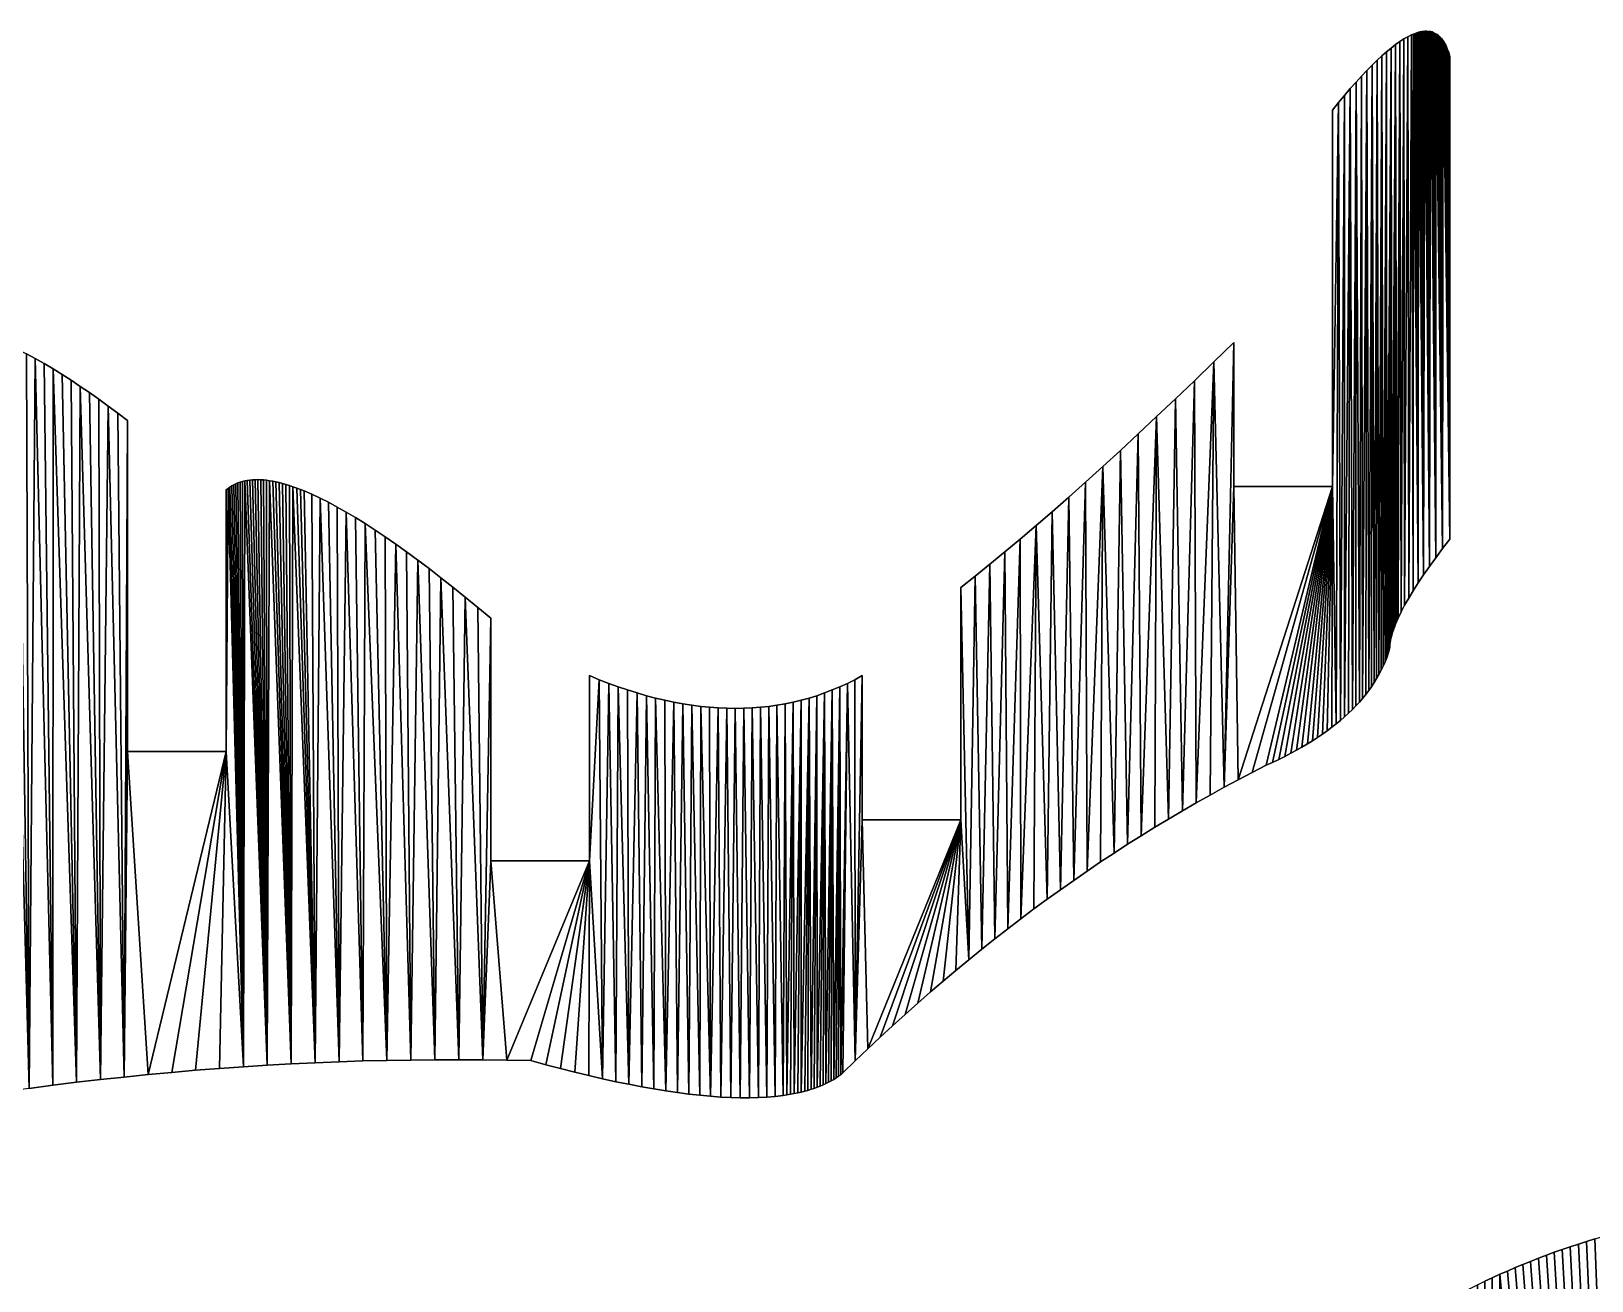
# Model space of a CAD drawing. Extents: x 10 to 917, y 10 to 841.
# Drawn here: x 112.6 to 212.8, y 421.4 to 501.7 of the extents above; entities that cross this region are included whole.
import ezdxf

# ---------------------------------------------------------------- set-up
doc = ezdxf.new("R2010")
doc.units = 0
doc.header["$MEASUREMENT"] = 0
doc.layers.get('0').update_dxf_attribs({"linetype": 'CONTINUOUS'})

msp = doc.modelspace()

# ---------------------------------------------------------------- linework, layer by layer
for p, q in [((201, 501.34), (200.75, 501.2)), ((201.24, 501.46), (201, 501.34)), ((201.36, 501.51), (201.24, 501.46)), ((201.47, 501.56), (201.36, 501.51)), ((201.58, 501.6), (201.47, 501.56)), ((201.69, 501.63), (201.58, 501.6)), ((201.8, 501.66), (201.69, 501.63)), ((201.9, 501.68), (201.8, 501.66)), ((202, 501.69), (201.9, 501.68)), ((202.1, 501.7), (202, 501.69)), ((202.2, 501.7), (202.1, 501.7)), ((202.29, 501.69), (202.2, 501.7)), ((202.38, 501.68), (202.29, 501.69)), ((202.47, 501.67), (202.38, 501.68)), ((202.56, 501.65), (202.47, 501.67)), ((202.64, 501.62), (202.56, 501.65)), ((202.72, 501.58), (202.64, 501.62)), ((202.8, 501.54), (202.72, 501.58)), ((202.88, 501.49), (202.8, 501.54)), ((202.95, 501.44), (202.88, 501.49)), ((203.02, 501.38), (202.95, 501.44)), ((203.09, 501.32), (203.02, 501.38)), ((203.15, 501.24), (203.09, 501.32)), ((203.22, 501.17), (203.15, 501.24)), ((199.64, 500.38), (199.34, 500.12)), ((199.94, 500.62), (199.64, 500.38)), ((200.22, 500.84), (199.94, 500.62)), ((200.49, 501.03), (200.22, 500.84)), ((200.75, 501.2), (200.49, 501.03)), ((203.28, 501.08), (203.22, 501.17)), ((203.34, 500.99), (203.28, 501.08)), ((203.39, 500.9), (203.34, 500.99)), ((203.44, 500.8), (203.39, 500.9)), ((203.49, 500.69), (203.44, 500.8)), ((203.54, 500.57), (203.49, 500.69)), ((203.63, 500.33), (203.54, 500.57)), ((203.71, 500.06), (203.63, 500.33)), ((198.71, 499.51), (198.37, 499.18)), ((199.03, 499.83), (198.71, 499.51)), ((199.34, 500.12), (199.03, 499.83)), ((203.71, 469.08), (203.71, 500.06)), ((197.68, 498.43), (197.31, 498.01)), ((198.03, 498.81), (197.68, 498.43)), ((198.37, 499.18), (198.03, 498.81)), ((196.94, 497.58), (196.56, 497.12)), ((197.31, 498.01), (196.94, 497.58)), ((196.56, 497.12), (196.16, 496.63)), ((196.16, 496.63), (196.16, 472.46)), ((189.82, 481.7), (188.55, 480.46)), ((189.82, 472.46), (189.82, 481.7)), ((112.84, 480.67), (112.27, 480.97)), ((113.4, 480.35), (112.84, 480.67)), ((113.98, 480.01), (113.4, 480.35)), ((188.55, 480.46), (187.3, 479.25)), ((114.56, 479.65), (113.98, 480.01)), ((115.14, 479.28), (114.56, 479.65)), ((115.73, 478.89), (115.14, 479.28)), ((187.3, 479.25), (186.07, 478.08)), ((116.33, 478.49), (115.73, 478.89)), ((116.93, 478.06), (116.33, 478.49)), ((117.53, 477.62), (116.93, 478.06)), ((118.15, 477.17), (117.53, 477.62)), ((118.76, 476.69), (118.15, 477.17)), ((186.07, 478.08), (184.87, 476.95)), ((118.76, 455.44), (118.76, 476.69)), ((184.87, 476.95), (183.69, 475.84)), ((183.69, 475.84), (182.54, 474.77)), ((182.54, 474.77), (181.41, 473.74)), ((181.41, 473.74), (180.3, 472.74)), ((125.22, 472.33), (125.1, 472.24)), ((125.1, 472.24), (125.1, 455.44)), ((125.34, 472.42), (125.22, 472.33)), ((125.46, 472.5), (125.34, 472.42)), ((125.59, 472.57), (125.46, 472.5)), ((125.72, 472.63), (125.59, 472.57)), ((125.86, 472.69), (125.72, 472.63)), ((126, 472.74), (125.86, 472.69)), ((126.15, 472.78), (126, 472.74)), ((126.3, 472.82), (126.15, 472.78)), ((126.46, 472.85), (126.3, 472.82)), ((126.62, 472.87), (126.46, 472.85)), ((126.79, 472.89), (126.62, 472.87)), ((126.96, 472.89), (126.79, 472.89)), ((127.14, 472.9), (126.96, 472.89)), ((127.32, 472.89), (127.14, 472.9)), ((127.5, 472.88), (127.32, 472.89)), ((127.69, 472.86), (127.5, 472.88)), ((127.89, 472.83), (127.69, 472.86)), ((128.09, 472.8), (127.89, 472.83)), ((128.3, 472.75), (128.09, 472.8)), ((128.51, 472.71), (128.3, 472.75)), ((128.72, 472.65), (128.51, 472.71)), ((128.94, 472.59), (128.72, 472.65)), ((129.16, 472.52), (128.94, 472.59)), ((129.39, 472.44), (129.16, 472.52)), ((129.63, 472.36), (129.39, 472.44)), ((129.87, 472.27), (129.63, 472.36)), ((130.11, 472.17), (129.87, 472.27)), ((130.61, 471.96), (130.11, 472.17)), ((180.3, 472.74), (179.22, 471.77)), ((196.16, 472.46), (189.82, 472.46)), ((131.13, 471.71), (130.61, 471.96)), ((131.68, 471.44), (131.13, 471.71)), ((132.24, 471.14), (131.68, 471.44)), ((132.81, 470.81), (132.24, 471.14)), ((179.22, 471.77), (178.16, 470.84)), ((133.41, 470.46), (132.81, 470.81)), ((134.03, 470.07), (133.41, 470.46)), ((178.16, 470.84), (177.12, 469.95)), ((134.67, 469.66), (134.03, 470.07)), ((135.32, 469.22), (134.67, 469.66)), ((136, 468.75), (135.32, 469.22)), ((177.12, 469.95), (176.11, 469.08)), ((136.69, 468.26), (136, 468.75)), ((137.41, 467.73), (136.69, 468.26)), ((175.12, 468.26), (174.16, 467.46)), ((176.11, 469.08), (175.12, 468.26)), ((202.8, 467.88), (203.24, 468.47)), ((203.24, 468.47), (203.71, 469.08)), ((138.14, 467.18), (137.41, 467.73)), ((138.89, 466.6), (138.14, 467.18)), ((174.16, 467.46), (173.22, 466.7)), ((202.01, 466.78), (202.39, 467.32)), ((202.39, 467.32), (202.8, 467.88)), ((139.67, 465.99), (138.89, 466.6)), ((173.22, 466.7), (172.3, 465.98)), ((201.35, 465.76), (201.66, 466.26)), ((201.66, 466.26), (202.01, 466.78)), ((140.46, 465.35), (139.67, 465.99)), ((141.27, 464.69), (140.46, 465.35)), ((172.3, 465.98), (172.3, 451.05)), ((200.8, 464.83), (201.06, 465.29)), ((201.06, 465.29), (201.35, 465.76)), ((142.1, 463.99), (141.27, 464.69)), ((200.38, 464), (200.58, 464.41)), ((200.58, 464.41), (200.8, 464.83)), ((142.1, 448.42), (142.1, 463.99)), ((200.02, 463.08), (200.08, 463.25)), ((200.08, 463.25), (200.14, 463.43)), ((200.14, 463.43), (200.21, 463.61)), ((200.21, 463.61), (200.29, 463.8)), ((200.29, 463.8), (200.38, 464)), ((199.83, 462.02), (199.84, 462.16)), ((199.84, 462.16), (199.85, 462.3)), ((199.85, 462.3), (199.87, 462.44)), ((199.87, 462.44), (199.89, 462.59)), ((199.89, 462.59), (199.93, 462.75)), ((199.93, 462.75), (199.97, 462.91)), ((199.97, 462.91), (200.02, 463.08)), ((199.42, 460.92), (199.54, 461.19)), ((199.54, 461.19), (199.65, 461.46)), ((199.65, 461.46), (199.75, 461.74)), ((199.75, 461.74), (199.83, 462.02)), ((148.44, 460.31), (148.44, 448.42)), ((149.06, 460.05), (148.44, 460.31)), ((165.96, 460.31), (165.49, 460.05)), ((165.96, 451.05), (165.96, 460.31)), ((198.84, 459.86), (199, 460.12)), ((199, 460.12), (199.15, 460.38)), ((199.15, 460.38), (199.29, 460.65)), ((199.29, 460.65), (199.42, 460.92)), ((149.68, 459.81), (149.06, 460.05)), ((150.29, 459.59), (149.68, 459.81)), ((150.89, 459.39), (150.29, 459.59)), ((151.5, 459.2), (150.89, 459.39)), ((152.09, 459.02), (151.5, 459.2)), ((163.54, 459.2), (163.04, 459.02)), ((164.03, 459.39), (163.54, 459.2)), ((164.52, 459.59), (164.03, 459.39)), ((165.01, 459.81), (164.52, 459.59)), ((165.49, 460.05), (165.01, 459.81)), ((198.3, 459.1), (198.49, 459.35)), ((198.49, 459.35), (198.67, 459.6)), ((198.67, 459.6), (198.84, 459.86)), ((152.68, 458.87), (152.09, 459.02)), ((153.27, 458.73), (152.68, 458.87)), ((153.86, 458.61), (153.27, 458.73)), ((154.43, 458.5), (153.86, 458.61)), ((155.01, 458.41), (154.43, 458.5)), ((155.58, 458.33), (155.01, 458.41)), ((156.14, 458.28), (155.58, 458.33)), ((156.7, 458.24), (156.14, 458.28)), ((157.25, 458.21), (156.7, 458.24)), ((157.8, 458.2), (157.25, 458.21)), ((158.35, 458.21), (157.8, 458.2)), ((158.89, 458.24), (158.35, 458.21)), ((159.42, 458.28), (158.89, 458.24)), ((159.96, 458.33), (159.42, 458.28)), ((160.48, 458.41), (159.96, 458.33)), ((161, 458.5), (160.48, 458.41)), ((161.52, 458.61), (161, 458.5)), ((162.03, 458.73), (161.52, 458.61)), ((162.54, 458.87), (162.03, 458.73)), ((163.04, 459.02), (162.54, 458.87)), ((197.19, 457.9), (197.44, 458.13)), ((197.44, 458.13), (197.67, 458.37)), ((197.67, 458.37), (197.89, 458.61)), ((197.89, 458.61), (198.1, 458.85)), ((198.1, 458.85), (198.3, 459.1)), ((196.12, 456.99), (196.41, 457.21)), ((196.41, 457.21), (196.68, 457.43)), ((196.68, 457.43), (196.94, 457.66)), ((196.94, 457.66), (197.19, 457.9)), ((194.55, 455.92), (194.88, 456.13)), ((194.88, 456.13), (195.21, 456.34)), ((195.21, 456.34), (195.52, 456.55)), ((195.52, 456.55), (195.83, 456.77)), ((195.83, 456.77), (196.12, 456.99)), ((125.1, 455.44), (118.76, 455.44)), ((192.72, 454.93), (193.11, 455.12)), ((193.11, 455.12), (193.48, 455.32)), ((193.48, 455.32), (193.85, 455.52)), ((193.85, 455.52), (194.2, 455.72)), ((194.2, 455.72), (194.55, 455.92)), ((191.01, 454.09), (191.91, 454.56)), ((191.91, 454.56), (192.32, 454.74)), ((192.32, 454.74), (192.72, 454.93)), ((188.3, 452.64), (189.2, 453.14)), ((189.2, 453.14), (190.1, 453.62)), ((190.1, 453.62), (191.01, 454.09)), ((186.52, 451.63), (187.41, 452.14)), ((187.41, 452.14), (188.3, 452.64)), ((184.75, 450.57), (185.64, 451.1)), ((185.64, 451.1), (186.52, 451.63)), ((172.3, 451.05), (165.96, 451.05)), ((183.88, 450.03), (184.75, 450.57)), ((182.13, 448.91), (183, 449.48)), ((183, 449.48), (183.88, 450.03)), ((148.44, 448.42), (142.1, 448.42)), ((180.4, 447.76), (181.26, 448.34)), ((181.26, 448.34), (182.13, 448.91)), ((178.69, 446.56), (179.54, 447.16)), ((179.54, 447.16), (180.4, 447.76)), ((177.83, 445.95), (178.69, 446.56)), ((176.14, 444.69), (176.99, 445.33)), ((176.99, 445.33), (177.83, 445.95)), ((175.3, 444.05), (176.14, 444.69)), ((173.63, 442.74), (174.47, 443.4)), ((174.47, 443.4), (175.3, 444.05)), ((172.8, 442.06), (173.63, 442.74)), ((171.16, 440.69), (171.98, 441.38)), ((171.98, 441.38), (172.8, 442.06)), ((170.34, 439.99), (171.16, 440.69)), ((168.72, 438.55), (169.53, 439.28)), ((169.53, 439.28), (170.34, 439.99)), ((167.91, 437.82), (168.72, 438.55)), ((166.31, 436.33), (167.11, 437.08)), ((167.11, 437.08), (167.91, 437.82)), ((165.51, 435.57), (166.31, 436.33)), ((123.14, 434.96), (124.68, 435.08)), ((124.68, 435.08), (126.21, 435.19)), ((126.21, 435.19), (127.74, 435.29)), ((127.74, 435.29), (129.28, 435.37)), ((129.28, 435.37), (130.81, 435.45)), ((130.81, 435.45), (132.35, 435.51)), ((132.35, 435.51), (133.88, 435.56)), ((133.88, 435.56), (135.42, 435.6)), ((135.42, 435.6), (136.96, 435.62)), ((136.96, 435.62), (138.5, 435.64)), ((138.5, 435.64), (140.04, 435.64)), ((140.04, 435.64), (141.58, 435.63)), ((141.58, 435.63), (143.12, 435.61)), ((143.12, 435.61), (144.66, 435.58)), ((144.66, 435.58), (145.63, 435.32)), ((145.63, 435.32), (146.57, 435.07)), ((146.57, 435.07), (147.5, 434.84)), ((164.72, 434.79), (165.51, 435.57)), ((113.97, 434), (115.49, 434.19)), ((115.49, 434.19), (117.02, 434.37)), ((117.02, 434.37), (118.55, 434.53)), ((118.55, 434.53), (120.08, 434.69)), ((120.08, 434.69), (121.61, 434.83)), ((121.61, 434.83), (123.14, 434.96)), ((147.5, 434.84), (148.4, 434.62)), ((148.4, 434.62), (149.28, 434.42)), ((149.28, 434.42), (150.14, 434.23)), ((150.14, 434.23), (150.97, 434.06)), ((150.97, 434.06), (151.79, 433.9)), ((163.45, 434.03), (163.63, 434.11)), ((163.63, 434.11), (163.8, 434.2)), ((163.8, 434.2), (163.97, 434.29)), ((163.97, 434.29), (164.13, 434.38)), ((164.13, 434.38), (164.29, 434.48)), ((164.29, 434.48), (164.44, 434.58)), ((164.44, 434.58), (164.58, 434.68)), ((164.58, 434.68), (164.72, 434.79)), ((112.44, 433.8), (113.97, 434)), ((151.79, 433.9), (152.58, 433.76)), ((152.58, 433.76), (153.35, 433.64)), ((153.35, 433.64), (154.1, 433.53)), ((154.1, 433.53), (154.82, 433.43)), ((154.82, 433.43), (155.53, 433.36)), ((155.53, 433.36), (156.21, 433.29)), ((156.21, 433.29), (156.87, 433.24)), ((156.87, 433.24), (157.51, 433.21)), ((157.51, 433.21), (158.12, 433.2)), ((158.12, 433.2), (158.72, 433.19)), ((158.72, 433.19), (159.29, 433.21)), ((159.29, 433.21), (159.84, 433.24)), ((159.84, 433.24), (160.37, 433.28)), ((160.37, 433.28), (160.87, 433.34)), ((160.87, 433.34), (161.12, 433.38)), ((161.12, 433.38), (161.36, 433.42)), ((161.36, 433.42), (161.59, 433.46)), ((161.59, 433.46), (161.82, 433.51)), ((161.82, 433.51), (162.04, 433.56)), ((162.04, 433.56), (162.26, 433.62)), ((162.26, 433.62), (162.47, 433.67)), ((162.47, 433.67), (162.68, 433.74)), ((162.68, 433.74), (162.88, 433.8)), ((162.88, 433.8), (163.07, 433.87)), ((163.07, 433.87), (163.26, 433.95)), ((163.26, 433.95), (163.45, 434.03)), ((213.02, 424.13), (212.49, 423.97)), ((209.9, 423.08), (209.39, 422.89)), ((210.41, 423.27), (209.9, 423.08)), ((210.92, 423.45), (210.41, 423.27)), ((211.44, 423.63), (210.92, 423.45)), ((211.96, 423.8), (211.44, 423.63)), ((212.49, 423.97), (211.96, 423.8)), ((207.4, 422.07), (206.92, 421.86)), ((207.9, 422.29), (207.4, 422.07)), ((208.39, 422.49), (207.9, 422.29)), ((208.89, 422.69), (208.39, 422.49)), ((209.39, 422.89), (208.89, 422.69)), ((206.43, 421.64), (205.95, 421.41)), ((206.92, 421.86), (206.43, 421.64))]:
    msp.add_line(p, q)

# ---------------------------------------------------------------- meshes
mesh = msp.add_polyface()
corners = [(196.16, 472.46), (196.56, 497.12), (196.41, 457.21), (196.68, 457.43), (196.94, 497.58), (196.94, 457.66), (197.31, 498.01), (197.44, 458.13), (197.68, 498.43), (197.67, 458.37), (197.89, 458.61), (198.03, 498.81), (198.1, 458.85), (198.37, 499.18), (198.3, 459.1), (198.49, 459.35), (198.71, 499.51), (198.67, 459.6), (198.84, 459.86), (199.03, 499.83), (199, 460.12), (199.15, 460.38), (199.34, 500.12), (199.29, 460.65), (199.42, 460.92), (199.64, 500.38), (199.54, 461.19), (199.65, 461.46), (199.94, 500.62), (199.75, 461.74), (199.83, 462.02), (199.84, 462.16), (199.85, 462.3), (199.87, 462.44), (199.89, 462.59), (199.93, 462.75), (199.97, 462.91), (200.22, 500.84), (200.02, 463.08), (200.08, 463.25), (200.14, 463.43), (200.21, 463.61), (200.29, 463.8), (200.49, 501.03), (200.38, 464), (200.58, 464.41), (200.75, 501.2), (200.8, 464.83), (201, 501.34), (201.06, 465.29), (201.24, 501.46), (201.35, 465.76), (201.36, 501.51), (201.66, 466.26), (201.69, 501.63), (202.01, 466.78), (202.1, 501.7), (202.39, 467.32), (202.47, 501.67), (202.8, 467.88), (202.8, 501.54), (203.24, 468.47), (203.28, 501.08), (203.71, 469.08)]
mesh.append_faces([[corners[k] for k in face] for face in [(9, 8, 10), (10, 11, 12), (12, 13, 14), (14, 13, 15), (15, 16, 17), (17, 16, 18), (18, 19, 20), (20, 19, 21), (21, 22, 23), (23, 22, 24), (24, 25, 26), (26, 25, 27), (27, 28, 29), (29, 28, 30), (30, 28, 31), (31, 28, 32), (32, 28, 33), (33, 28, 34), (34, 28, 35), (35, 28, 36), (36, 37, 38), (38, 37, 39), (39, 37, 40), (40, 37, 41), (41, 37, 42), (42, 43, 44), (44, 43, 45), (45, 46, 47), (47, 48, 49), (49, 50, 51), (51, 52, 53), (53, 54, 55), (55, 56, 57), (57, 58, 59), (59, 60, 61), (61, 62, 63)]], dxfattribs={"vtx0": -1, "vtx1": -1})
mesh.append_faces([[corners[k] for k in face] for face in [(0, 1, 2)]], dxfattribs={"vtx0": -1, "vtx1": -1, "vtx2": -1})
mesh.append_faces([[corners[k] for k in face] for face in [(3, 1, 4), (5, 4, 6), (7, 6, 8), (10, 8, 11)]], dxfattribs={"vtx0": -1, "vtx2": -1})
mesh = msp.add_polyface()
corners = [(196.56, 497.12), (196.16, 472.46), (196.16, 496.63), (198.1, 458.85), (198.03, 498.81), (198.37, 499.18), (198.49, 459.35), (198.71, 499.51), (198.84, 459.86), (199.03, 499.83), (199.15, 460.38), (199.34, 500.12), (199.42, 460.92), (199.64, 500.38), (199.65, 461.46), (199.94, 500.62), (199.97, 462.91), (200.22, 500.84), (200.29, 463.8), (200.49, 501.03), (200.58, 464.41), (200.75, 501.2), (200.8, 464.83), (201, 501.34), (201.06, 465.29), (201.24, 501.46), (201.35, 465.76), (201.36, 501.51), (201.66, 466.26), (201.47, 501.56), (201.58, 501.6), (201.69, 501.63), (202.01, 466.78), (201.8, 501.66), (201.9, 501.68), (202, 501.69), (202.1, 501.7), (202.39, 467.32), (202.2, 501.7), (202.29, 501.69), (202.38, 501.68), (202.47, 501.67), (202.8, 467.88), (202.56, 501.65), (202.64, 501.62), (202.72, 501.58), (202.8, 501.54), (203.24, 468.47), (202.88, 501.49), (202.95, 501.44), (203.02, 501.38), (203.09, 501.32), (203.15, 501.24), (203.22, 501.17), (203.28, 501.08), (203.71, 469.08), (203.34, 500.99), (203.39, 500.9), (203.44, 500.8), (203.49, 500.69), (203.54, 500.57), (203.63, 500.33), (203.71, 500.06)]
mesh.append_faces([[corners[k] for k in face] for face in [(0, 1, 2), (55, 61, 62)]], dxfattribs={"vtx0": -1})
mesh.append_faces([[corners[k] for k in face] for face in [(3, 4, 5), (6, 5, 7), (8, 7, 9), (10, 9, 11), (12, 11, 13), (14, 13, 15), (16, 15, 17), (18, 17, 19), (20, 19, 21), (22, 21, 23), (24, 23, 25), (26, 25, 27), (28, 27, 29), (28, 29, 30), (28, 30, 31), (32, 31, 33), (32, 33, 34), (32, 34, 35), (32, 35, 36), (37, 36, 38), (37, 38, 39), (37, 39, 40), (37, 40, 41), (42, 41, 43), (42, 43, 44), (42, 44, 45), (42, 45, 46), (47, 46, 48), (47, 48, 49), (47, 49, 50), (47, 50, 51), (47, 51, 52), (47, 52, 53), (47, 53, 54), (55, 54, 56), (55, 56, 57), (55, 57, 58), (55, 58, 59), (55, 59, 60), (55, 60, 61)]], dxfattribs={"vtx0": -1, "vtx2": -1})
mesh = msp.add_polyface()
corners = [(196.41, 457.21), (196.56, 497.12), (196.68, 457.43), (196.94, 497.58), (196.94, 457.66), (197.31, 498.01), (197.19, 457.9), (197.44, 458.13), (197.68, 498.43), (197.67, 458.37), (179.54, 447.16), (180.3, 472.74), (180.4, 447.76), (181.41, 473.74), (181.26, 448.34), (182.13, 448.91), (182.54, 474.77), (183, 449.48), (183.69, 475.84), (183.88, 450.03), (184.87, 476.95), (184.75, 450.57), (185.64, 451.1), (186.07, 478.08), (186.52, 451.63), (187.3, 479.25), (187.41, 452.14), (188.55, 480.46), (188.3, 452.64), (189.2, 453.14), (189.82, 481.7), (189.82, 472.46), (190.1, 453.62), (196.16, 472.46), (191.01, 454.09), (191.91, 454.56), (192.32, 454.74), (192.72, 454.93), (193.11, 455.12), (193.48, 455.32), (193.85, 455.52), (194.2, 455.72), (194.55, 455.92), (194.88, 456.13), (195.21, 456.34), (195.52, 456.55), (195.83, 456.77), (196.12, 456.99)]
mesh.append_faces([[corners[k] for k in face] for face in [(0, 1, 2), (2, 3, 4), (4, 5, 6), (6, 5, 7), (7, 8, 9), (10, 11, 12), (12, 13, 14), (14, 13, 15), (15, 16, 17), (17, 18, 19), (19, 20, 21), (21, 20, 22), (22, 23, 24), (24, 25, 26), (26, 27, 28), (28, 27, 29), (29, 31, 32), (32, 33, 34), (34, 33, 35), (35, 33, 36), (36, 33, 37), (37, 33, 38), (38, 33, 39), (39, 33, 40), (40, 33, 41), (41, 33, 42), (42, 33, 43), (43, 33, 44), (44, 33, 45), (45, 33, 46), (46, 33, 47), (47, 33, 0)]], dxfattribs={"vtx0": -1, "vtx1": -1})
mesh.append_faces([[corners[k] for k in face] for face in [(12, 11, 13), (15, 13, 16), (17, 16, 18), (19, 18, 20), (22, 20, 23), (24, 23, 25), (26, 25, 27), (29, 27, 30), (29, 30, 31), (32, 31, 33)]], dxfattribs={"vtx0": -1, "vtx2": -1})
mesh = msp.add_polyface()
corners = [(104.82, 432.62), (104.52, 483.46), (105, 483.41), (106.34, 432.88), (105.48, 483.35), (105.97, 483.27), (106.46, 483.17), (107.86, 433.13), (106.96, 483.06), (107.47, 482.92), (107.98, 482.78), (109.39, 433.36), (108.5, 482.61), (109.02, 482.43), (109.55, 482.23), (110.91, 433.59), (110.08, 482.01), (110.62, 481.77), (111.17, 481.52), (112.44, 433.8), (111.72, 481.25), (112.27, 480.97), (112.84, 480.67), (113.97, 434), (113.4, 480.35), (113.98, 480.01), (115.49, 434.19), (114.56, 479.65), (115.14, 479.28), (115.73, 478.89), (117.02, 434.37), (116.33, 478.49), (116.93, 478.06), (117.53, 477.62), (118.55, 434.53), (118.15, 477.17), (118.76, 476.69), (118.76, 455.44), (120.08, 434.69), (125.1, 455.44), (121.61, 434.83), (123.14, 434.96), (124.68, 435.08)]
mesh.append_faces([[corners[k] for k in face] for face in [(0, 2, 3), (3, 6, 7), (7, 10, 11), (11, 14, 15), (15, 18, 19), (19, 22, 23), (23, 25, 26), (26, 29, 30), (30, 33, 34), (38, 39, 40), (40, 39, 41), (41, 39, 42)]], dxfattribs={"vtx0": -1, "vtx1": -1})
mesh.append_faces([[corners[k] for k in face] for face in [(0, 1, 2), (3, 2, 4), (3, 4, 5), (3, 5, 6), (7, 6, 8), (7, 8, 9), (7, 9, 10), (11, 10, 12), (11, 12, 13), (11, 13, 14), (15, 14, 16), (15, 16, 17), (15, 17, 18), (19, 18, 20), (19, 20, 21), (19, 21, 22), (23, 22, 24), (23, 24, 25), (26, 25, 27), (26, 27, 28), (26, 28, 29), (30, 29, 31), (30, 31, 32), (30, 32, 33), (34, 33, 35), (34, 35, 36), (34, 36, 37), (37, 38, 34), (38, 37, 39)]], dxfattribs={"vtx0": -1, "vtx2": -1})
mesh = msp.add_polyface()
corners = [(125.22, 472.33), (125.1, 455.44), (125.1, 472.24), (124.68, 435.08), (126.21, 435.19), (125.34, 472.42), (125.46, 472.5), (125.59, 472.57), (125.72, 472.63), (125.86, 472.69), (126, 472.74), (126.15, 472.78), (126.3, 472.82), (127.74, 435.29), (126.46, 472.85), (126.62, 472.87), (126.79, 472.89), (126.96, 472.89), (127.14, 472.9), (127.32, 472.89), (127.5, 472.88), (127.69, 472.86), (127.89, 472.83), (129.28, 435.37), (128.09, 472.8), (128.3, 472.75), (128.51, 472.71), (128.72, 472.65), (128.94, 472.59), (129.16, 472.52), (129.39, 472.44), (130.81, 435.45), (129.63, 472.36), (129.87, 472.27), (130.11, 472.17), (130.61, 471.96), (131.13, 471.71), (132.35, 435.51), (131.68, 471.44), (132.24, 471.14), (132.81, 470.81), (133.88, 435.56), (133.41, 470.46), (134.03, 470.07)]
mesh.append_faces([[corners[k] for k in face] for face in [(0, 1, 2)]], dxfattribs={"vtx0": -1})
mesh.append_faces([[corners[k] for k in face] for face in [(3, 1, 4), (4, 12, 13), (13, 22, 23), (23, 30, 31), (31, 36, 37), (37, 40, 41)]], dxfattribs={"vtx0": -1, "vtx1": -1})
mesh.append_faces([[corners[k] for k in face] for face in [(4, 1, 0)]], dxfattribs={"vtx0": -1, "vtx1": -1, "vtx2": -1})
mesh.append_faces([[corners[k] for k in face] for face in [(4, 0, 5), (4, 5, 6), (4, 6, 7), (4, 7, 8), (4, 8, 9), (4, 9, 10), (4, 10, 11), (4, 11, 12), (13, 12, 14), (13, 14, 15), (13, 15, 16), (13, 16, 17), (13, 17, 18), (13, 18, 19), (13, 19, 20), (13, 20, 21), (13, 21, 22), (23, 22, 24), (23, 24, 25), (23, 25, 26), (23, 26, 27), (23, 27, 28), (23, 28, 29), (23, 29, 30), (31, 30, 32), (31, 32, 33), (31, 33, 34), (31, 34, 35), (31, 35, 36), (37, 36, 38), (37, 38, 39), (37, 39, 40), (41, 40, 42), (41, 42, 43)]], dxfattribs={"vtx0": -1, "vtx2": -1})
mesh = msp.add_polyface()
corners = [(163.63, 434.11), (163.54, 459.2), (164.03, 459.39), (163.8, 434.2), (163.97, 434.29), (164.13, 434.38), (164.52, 459.59), (164.29, 434.48), (164.44, 434.58), (164.58, 434.68), (165.01, 459.81), (164.72, 434.79), (165.51, 435.57), (165.49, 460.05), (165.96, 460.31), (165.96, 451.05), (166.31, 436.33), (172.3, 451.05), (167.11, 437.08), (167.91, 437.82), (168.72, 438.55), (169.53, 439.28), (170.34, 439.99), (171.16, 440.69), (171.98, 441.38), (172.8, 442.06), (172.3, 465.98), (173.22, 466.7), (173.63, 442.74), (174.16, 467.46), (174.47, 443.4), (175.12, 468.26), (175.3, 444.05), (176.11, 469.08), (176.14, 444.69), (177.12, 469.95), (176.99, 445.33), (177.83, 445.95), (178.16, 470.84), (178.69, 446.56), (179.22, 471.77), (179.54, 447.16), (180.3, 472.74)]
mesh.append_faces([[corners[k] for k in face] for face in [(0, 2, 3), (3, 2, 4), (4, 2, 5), (5, 6, 7), (7, 6, 8), (8, 6, 9), (9, 10, 11), (11, 10, 12), (12, 15, 16), (16, 17, 18), (18, 17, 19), (19, 17, 20), (20, 17, 21), (21, 17, 22), (22, 17, 23), (23, 17, 24), (24, 17, 25), (25, 27, 28), (28, 29, 30), (30, 31, 32), (32, 33, 34), (34, 35, 36), (36, 35, 37), (37, 38, 39), (39, 40, 41)]], dxfattribs={"vtx0": -1, "vtx1": -1})
mesh.append_faces([[corners[k] for k in face] for face in [(0, 1, 2), (5, 2, 6), (9, 6, 10), (12, 10, 13), (12, 13, 14), (12, 14, 15), (16, 15, 17), (25, 17, 26), (25, 26, 27), (28, 27, 29), (30, 29, 31), (32, 31, 33), (34, 33, 35), (37, 35, 38), (39, 38, 40), (41, 40, 42)]], dxfattribs={"vtx0": -1, "vtx2": -1})
mesh = msp.add_polyface()
corners = [(149.06, 460.05), (148.44, 448.42), (148.44, 460.31), (133.88, 435.56), (134.03, 470.07), (135.42, 435.6), (134.67, 469.66), (135.32, 469.22), (136, 468.75), (136.96, 435.62), (136.69, 468.26), (137.41, 467.73), (138.5, 435.64), (138.14, 467.18), (138.89, 466.6), (140.04, 435.64), (139.67, 465.99), (140.46, 465.35), (141.58, 435.63), (141.27, 464.69), (142.1, 463.99), (142.1, 448.42), (143.12, 435.61), (144.66, 435.58), (145.63, 435.32), (146.57, 435.07), (147.5, 434.84), (148.4, 434.62), (149.28, 434.42), (149.68, 459.81), (150.14, 434.23), (150.29, 459.59), (150.97, 434.06), (150.89, 459.39), (151.5, 459.2), (151.79, 433.9), (152.09, 459.02), (152.58, 433.76), (152.68, 458.87), (153.35, 433.64), (153.27, 458.73), (153.86, 458.61), (154.1, 433.53)]
mesh.append_faces([[corners[k] for k in face] for face in [(0, 1, 2)]], dxfattribs={"vtx0": -1})
mesh.append_faces([[corners[k] for k in face] for face in [(3, 4, 5), (5, 8, 9), (9, 11, 12), (12, 14, 15), (15, 17, 18), (18, 21, 22), (22, 1, 23), (23, 1, 24), (24, 1, 25), (25, 1, 26), (26, 1, 27), (27, 1, 28), (28, 29, 30), (30, 31, 32), (32, 34, 35), (35, 36, 37), (37, 38, 39), (39, 41, 42)]], dxfattribs={"vtx0": -1, "vtx1": -1})
mesh.append_faces([[corners[k] for k in face] for face in [(28, 1, 0)]], dxfattribs={"vtx0": -1, "vtx1": -1, "vtx2": -1})
mesh.append_faces([[corners[k] for k in face] for face in [(5, 4, 6), (5, 6, 7), (5, 7, 8), (9, 8, 10), (9, 10, 11), (12, 11, 13), (12, 13, 14), (15, 14, 16), (15, 16, 17), (18, 17, 19), (18, 19, 20), (18, 20, 21), (22, 21, 1), (28, 0, 29), (30, 29, 31), (32, 31, 33), (32, 33, 34), (35, 34, 36), (37, 36, 38), (39, 38, 40), (39, 40, 41)]], dxfattribs={"vtx0": -1, "vtx2": -1})
mesh = msp.add_polyface()
corners = [(154.1, 433.53), (153.86, 458.61), (154.43, 458.5), (154.82, 433.43), (155.01, 458.41), (155.53, 433.36), (155.58, 458.33), (156.21, 433.29), (156.14, 458.28), (156.7, 458.24), (156.87, 433.24), (157.25, 458.21), (157.51, 433.21), (157.8, 458.2), (158.12, 433.2), (158.35, 458.21), (158.72, 433.19), (158.89, 458.24), (159.29, 433.21), (159.42, 458.28), (159.84, 433.24), (159.96, 458.33), (160.37, 433.28), (160.48, 458.41), (160.87, 433.34), (161, 458.5), (161.12, 433.38), (161.52, 458.61), (161.36, 433.42), (161.59, 433.46), (162.03, 458.73), (161.82, 433.51), (162.04, 433.56), (162.54, 458.87), (162.26, 433.62), (162.47, 433.67), (162.68, 433.74), (163.04, 459.02), (162.88, 433.8), (163.07, 433.87), (163.54, 459.2), (163.26, 433.95), (163.45, 434.03), (163.63, 434.11)]
mesh.append_faces([[corners[k] for k in face] for face in [(0, 2, 3), (3, 4, 5), (5, 6, 7), (7, 9, 10), (10, 11, 12), (12, 13, 14), (14, 15, 16), (16, 17, 18), (18, 19, 20), (20, 21, 22), (22, 23, 24), (24, 25, 26), (26, 27, 28), (28, 27, 29), (29, 30, 31), (31, 30, 32), (32, 33, 34), (34, 33, 35), (35, 33, 36), (36, 37, 38), (38, 37, 39), (39, 40, 41), (41, 40, 42), (42, 40, 43)]], dxfattribs={"vtx0": -1, "vtx1": -1})
mesh.append_faces([[corners[k] for k in face] for face in [(0, 1, 2), (3, 2, 4), (5, 4, 6), (7, 6, 8), (7, 8, 9), (10, 9, 11), (12, 11, 13), (14, 13, 15), (16, 15, 17), (18, 17, 19), (20, 19, 21), (22, 21, 23), (24, 23, 25), (26, 25, 27), (29, 27, 30), (32, 30, 33), (36, 33, 37), (39, 37, 40)]], dxfattribs={"vtx0": -1, "vtx2": -1})
mesh = msp.add_polyface()
corners = [(192.81, 328.93), (192.81, 412.11), (192.81, 302.6), (200.33, 302.6), (200.02, 418.06), (200.33, 341.47), (227.73, 306.1), (227.79, 427.04), (228.23, 306.22), (228.28, 427.49), (228.72, 306.32), (228.82, 427.79), (229.2, 306.41), (229.32, 427.98), (229.68, 306.48), (229.68, 428.09), (230.16, 306.54), (230.3, 428.23), (230.62, 306.59), (230.75, 428.31), (231.08, 306.62), (231.23, 428.37), (231.54, 306.64), (231.75, 428.43), (231.99, 306.64), (232.3, 428.46), (232.43, 306.63), (232.88, 428.49), (232.87, 306.6), (233.3, 306.56), (233.5, 428.5), (233.73, 306.51), (234.14, 428.5), (234.14, 306.44), (206.68, 341.47), (217.76, 301.58), (206.68, 301.58), (206.92, 421.86), (217.93, 425.39), (218.36, 301.95), (218.5, 425.51), (218.96, 302.31), (219.06, 425.62), (219.56, 302.65), (219.64, 425.73), (220.14, 302.98), (220.21, 425.83), (220.72, 303.3), (220.79, 425.93), (221.3, 303.6), (221.37, 350.59), (221.87, 303.89), (227.72, 350.59), (222.43, 304.16), (222.99, 304.42), (223.54, 304.66), (224.08, 304.89), (224.62, 305.11), (225.16, 305.31), (225.68, 305.49), (226.2, 305.67), (226.72, 305.83), (227.23, 305.97)]
mesh.append_faces([[corners[k] for k in face] for face in [(34, 35, 36)]], dxfattribs={"vtx0": -1})
mesh.append_faces([[corners[k] for k in face] for face in [(0, 1, 2), (2, 1, 3), (3, 4, 5), (6, 7, 8), (8, 9, 10), (10, 11, 12), (12, 13, 14), (14, 15, 16), (16, 17, 18), (18, 19, 20), (20, 21, 22), (22, 23, 24), (24, 25, 26), (26, 27, 28), (28, 27, 29), (29, 30, 31), (31, 32, 33), (35, 38, 39), (39, 40, 41), (41, 42, 43), (43, 44, 45), (45, 46, 47), (47, 48, 49), (49, 50, 51), (51, 52, 53), (53, 52, 54), (54, 52, 55), (55, 52, 56), (56, 52, 57), (57, 52, 58), (58, 52, 59), (59, 52, 60), (60, 52, 61), (61, 52, 62), (62, 52, 6)]], dxfattribs={"vtx0": -1, "vtx1": -1})
mesh.append_faces([[corners[k] for k in face] for face in [(35, 34, 37)]], dxfattribs={"vtx0": -1, "vtx1": -1, "vtx2": -1})
mesh.append_faces([[corners[k] for k in face] for face in [(51, 50, 52)]], dxfattribs={"vtx0": -1, "vtx2": -1})
mesh = msp.add_polyface()
corners = [(200.33, 341.47), (200.02, 418.06), (200.45, 418.35), (206.68, 341.47), (200.89, 418.63), (201.33, 418.91), (201.78, 419.18), (202.23, 419.45), (202.68, 419.71), (203.14, 419.97), (203.6, 420.22), (204.06, 420.47), (204.53, 420.71), (205, 420.95), (205.47, 421.19), (205.95, 421.41), (206.43, 421.64), (206.92, 421.86), (227.79, 427.04), (227.72, 350.59), (227.72, 426.94), (228.23, 306.22), (228.06, 427.32), (228.17, 427.41), (228.28, 427.49), (228.72, 306.32), (228.41, 427.57), (228.54, 427.65), (228.68, 427.72), (228.82, 427.79), (229.2, 306.41), (228.98, 427.86), (229.14, 427.92), (229.32, 427.98), (229.68, 306.48), (229.5, 428.04), (229.68, 428.09), (230.16, 306.54), (229.88, 428.14), (230.09, 428.19), (230.3, 428.23), (230.62, 306.59), (230.52, 428.27), (230.75, 428.31), (231.08, 306.62), (231.23, 428.37), (231.54, 306.64), (231.75, 428.43), (231.99, 306.64), (232.3, 428.46), (232.43, 306.63), (232.88, 428.49), (233.3, 306.56), (233.5, 428.5), (233.73, 306.51), (234.14, 428.5)]
mesh.append_faces([[corners[k] for k in face] for face in [(18, 19, 20)]], dxfattribs={"vtx0": -1})
mesh.append_faces([[corners[k] for k in face] for face in [(0, 1, 2), (3, 2, 4), (3, 4, 5), (3, 5, 6), (3, 6, 7), (3, 7, 8), (3, 8, 9), (3, 9, 10), (3, 10, 11), (3, 11, 12), (3, 12, 13), (3, 13, 14), (3, 14, 15), (3, 15, 16), (3, 16, 17), (21, 22, 23), (21, 23, 24), (25, 24, 26), (25, 26, 27), (25, 27, 28), (25, 28, 29), (30, 29, 31), (30, 31, 32), (30, 32, 33), (34, 33, 35), (34, 35, 36), (37, 36, 38), (37, 38, 39), (37, 39, 40), (41, 40, 42), (41, 42, 43), (44, 43, 45), (46, 45, 47), (48, 47, 49), (50, 49, 51), (52, 51, 53), (54, 53, 55)]], dxfattribs={"vtx0": -1, "vtx2": -1})
mesh = msp.add_polyface()
corners = [(200.33, 302.6), (197.9, 416.56), (198.31, 416.87), (198.73, 417.18), (199.16, 417.48), (199.59, 417.77), (200.02, 418.06), (200.33, 341.47), (200.45, 418.35), (206.68, 341.47), (227.72, 350.59), (227.79, 427.04), (227.73, 306.1), (228.23, 306.22), (227.88, 427.14), (227.97, 427.23), (228.06, 427.32), (217.76, 301.58), (206.92, 421.86), (207.4, 422.07), (207.9, 422.29), (208.39, 422.49), (208.89, 422.69), (209.39, 422.89), (209.9, 423.08), (210.41, 423.27), (210.92, 423.45), (211.44, 423.63), (211.96, 423.8), (212.49, 423.97), (213.02, 424.13), (213.55, 424.29), (214.08, 424.45), (214.62, 424.59), (215.17, 424.74), (215.71, 424.88), (216.26, 425.01), (216.81, 425.15), (217.37, 425.27), (217.93, 425.39), (218.36, 301.95), (218.5, 425.51), (218.96, 302.31), (219.06, 425.62), (219.56, 302.65), (219.64, 425.73), (220.14, 302.98), (220.21, 425.83), (220.72, 303.3), (220.79, 425.93), (221.3, 303.6), (221.37, 426.02), (221.37, 350.59)]
mesh.append_faces([[corners[k] for k in face] for face in [(7, 8, 9)]], dxfattribs={"vtx0": -1, "vtx1": -1})
mesh.append_faces([[corners[k] for k in face] for face in [(10, 11, 12)]], dxfattribs={"vtx0": -1, "vtx1": -1, "vtx2": -1})
mesh.append_faces([[corners[k] for k in face] for face in [(0, 1, 2), (0, 2, 3), (0, 3, 4), (0, 4, 5), (0, 5, 6), (13, 11, 14), (13, 14, 15), (13, 15, 16), (17, 18, 19), (17, 19, 20), (17, 20, 21), (17, 21, 22), (17, 22, 23), (17, 23, 24), (17, 24, 25), (17, 25, 26), (17, 26, 27), (17, 27, 28), (17, 28, 29), (17, 29, 30), (17, 30, 31), (17, 31, 32), (17, 32, 33), (17, 33, 34), (17, 34, 35), (17, 35, 36), (17, 36, 37), (17, 37, 38), (17, 38, 39), (40, 39, 41), (42, 41, 43), (44, 43, 45), (46, 45, 47), (48, 47, 49), (50, 49, 51), (50, 51, 52)]], dxfattribs={"vtx0": -1, "vtx2": -1})

doc.saveas('drawing.dxf')
